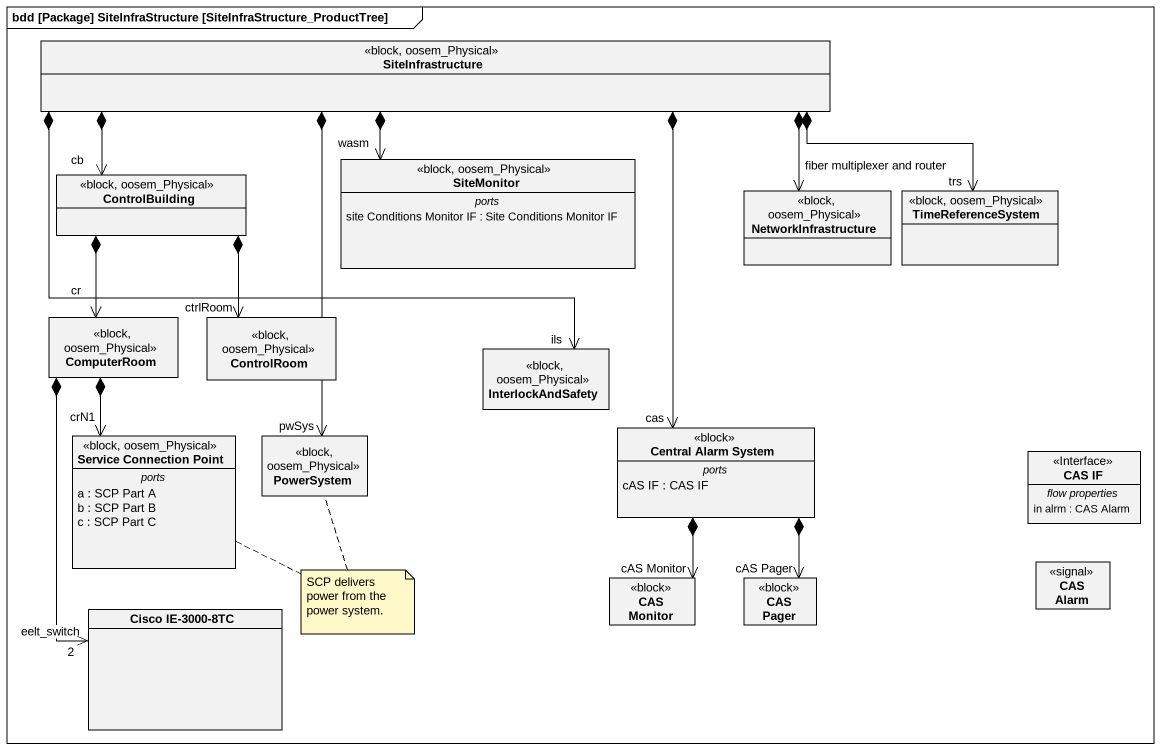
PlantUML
@startuml
mainframe bdd [Package] SiteInfraStructure [SiteInfraStructure_ProductTree]
hide circle
hide empty members
class SiteInfrastructure <<block, oosem_Physical>>
class SiteMonitor <<block, oosem_Physical>> {
  -- ports --
  site Conditions Monitor IF : Site Conditions Monitor IF
}
class ControlBuilding <<block, oosem_Physical>>
class NetworkInfrastructure <<block, oosem_Physical>>
class TimeReferenceSystem <<block, oosem_Physical>>
class ComputerRoom <<block, oosem_Physical>>
class ControlRoom <<block, oosem_Physical>>
class InterlockAndSafety <<block, oosem_Physical>>
class "Service Connection Point" as Service_Connection_Point <<block, oosem_Physical>> {
  -- ports --
  a : SCP Part A
  b : SCP Part B
  c : SCP Part C
}
class PowerSystem <<block, oosem_Physical>>
class "Central Alarm System" as Central_Alarm_System <<block>> {
  -- ports --
  cAS IF : CAS IF
}
class "CAS IF" as CAS_IF <<Interface>> {
  -- flow properties --
  in alrm : CAS Alarm
}
class "CAS Alarm" as CAS_Alarm <<signal>>
class "Cisco IE-3000-8TC" as Cisco_IE_3000_8TC
class "CAS Monitor" as CAS_Monitor <<block>>
class "CAS Pager" as CAS_Pager <<block>>
SiteInfrastructure *-left-> "cb" ControlBuilding
SiteInfrastructure *-right-> "fiber multiplexer and router" NetworkInfrastructure
SiteInfrastructure *-right-> "trs" TimeReferenceSystem
SiteInfrastructure *--> "ils" InterlockAndSafety
SiteInfrastructure *--> "pwSys" PowerSystem
SiteInfrastructure *--> "cas" Central_Alarm_System
SiteMonitor "wasm" <-up-* SiteInfrastructure
ControlBuilding *--> "cr" ComputerRoom
ControlBuilding *--> "ctrlRoom" ControlRoom
ComputerRoom *--> "crN1" Service_Connection_Point
ComputerRoom *--> "eelt_switch\n2" Cisco_IE_3000_8TC
Central_Alarm_System *--> "cAS Monitor" CAS_Monitor
Central_Alarm_System *--> "cAS Pager" CAS_Pager
note as N1
  SCP delivers power from the power system.
end note
N1 .. PowerSystem
N1 .. Service_Connection_Point
@enduml
